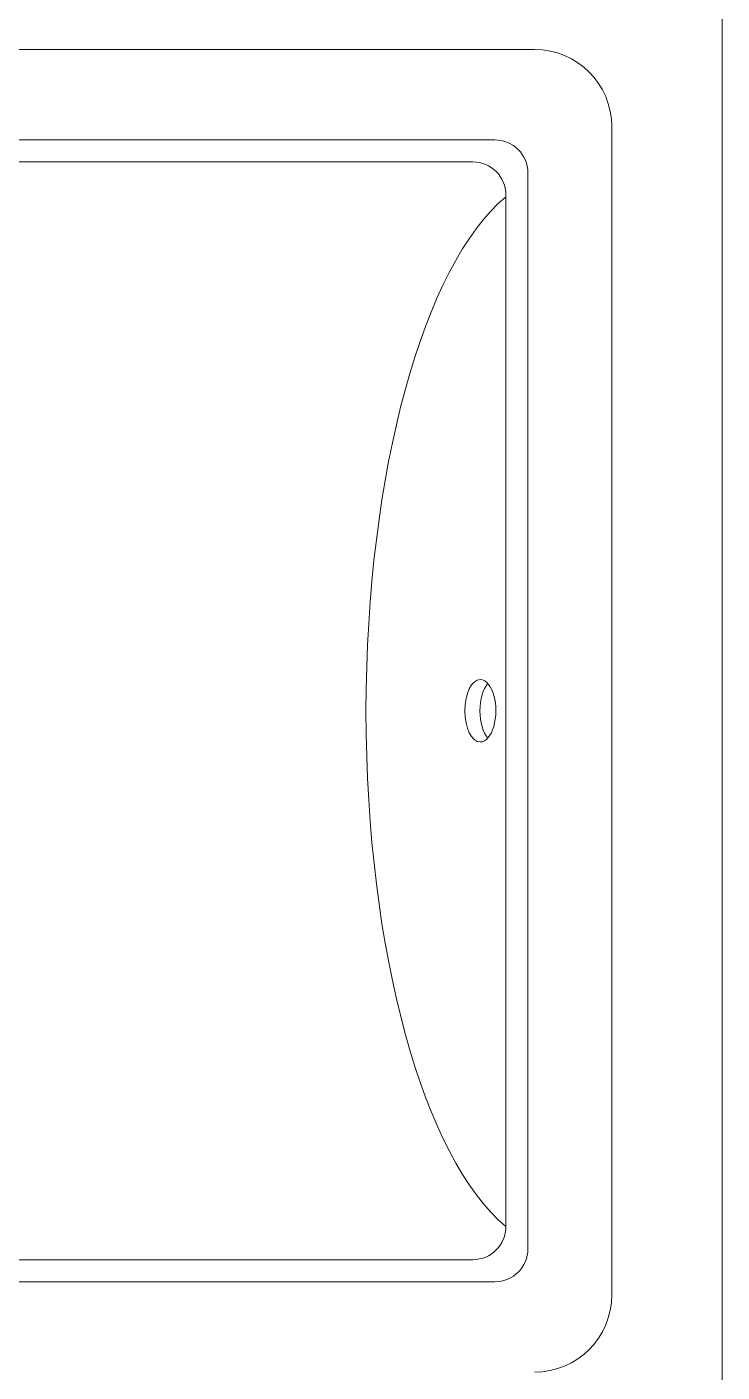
# Model space of a CAD drawing. Header units: inches. Extents: x 32 to 51.7, y 18.3 to 41.9.
# Drawn here: x 35.608 to 35.923, y 27.575 to 28.186 of the extents above; entities that cross this region are included whole.
import ezdxf

# ---------------------------------------------------------------- set-up
doc = ezdxf.new("R2010")
doc.units = ezdxf.units.IN
doc.header["$MEASUREMENT"] = 0
doc.layers.add('FURNITURE F 1 100', color=253, linetype='Continuous', lineweight=13)

msp = doc.modelspace()

# ---------------------------------------------------------------- linework, layer by layer
at = {"layer": 'FURNITURE F 1 100'}
for p, q in [((35.92313, 29.19588), (35.92313, 27.4352)), ((35.83813, 28.17537), (35.48613, 28.17537)), ((35.87313, 27.61037), (35.87313, 28.14037)), ((35.82013, 28.13437), (35.50413, 28.13437)), ((35.81013, 28.12437), (35.51413, 28.12437)), ((35.83513, 27.63137), (35.83513, 28.11937)), ((35.82513, 27.64137), (35.82513, 28.10937)), ((35.51413, 27.62637), (35.81013, 27.62637)), ((35.50413, 27.61637), (35.82013, 27.61637))]:
    msp.add_line(p, q, dxfattribs=at)
for centre, radius, start, end in [((35.83813, 28.14037), 0.035, 0, 90), ((35.82013, 28.11937), 0.015, 0, 90), ((35.81013, 28.10937), 0.015, 0, 90), ((35.81013, 27.64137), 0.015, 270, 360), ((35.82013, 27.63137), 0.015, 270, 360), ((35.83813, 27.61037), 0.035, 270, 0)]:
    msp.add_arc(centre, radius, start, end, dxfattribs=at)
for points in [[(35.76169, 27.87498), (35.76178, 27.98361), (35.78783, 28.07758), (35.82498, 28.10845)], [(35.82513, 27.64137), (35.78791, 27.67212), (35.76178, 27.7662), (35.76169, 27.87498)]]:
    msp.add_open_spline(points, degree=3, dxfattribs=at)
for points, knots in [([(35.81713, 27.86323), (35.81607, 27.86195), (35.81485, 27.86122), (35.81352, 27.86122), (35.80964, 27.86122), (35.80648, 27.86756), (35.80648, 27.87537), (35.80648, 27.88318), (35.80964, 27.88951), (35.81352, 27.88951), (35.8149, 27.88951), (35.8162, 27.88871), (35.81729, 27.88733)], [0, 0, 0, 0, 1, 1, 1, 2, 2, 2, 3, 3, 3, 4, 4, 4, 4]), ([(35.81694, 27.863), (35.81471, 27.86549), (35.81332, 27.87022), (35.81332, 27.87537), (35.81332, 27.88051), (35.81471, 27.88524), (35.81694, 27.88774)], [0, 0, 0, 0, 1, 1, 1, 2, 2, 2, 2]), ([(35.81713, 27.86323), (35.81919, 27.8657), (35.82057, 27.87021), (35.82057, 27.87537), (35.82057, 27.8804), (35.81925, 27.88482), (35.81729, 27.88733)], [0, 0, 0, 0, 1, 1, 1, 2, 2, 2, 2])]:
    msp.add_open_spline(points, degree=3, knots=knots, dxfattribs=at)

doc.saveas('drawing.dxf')
